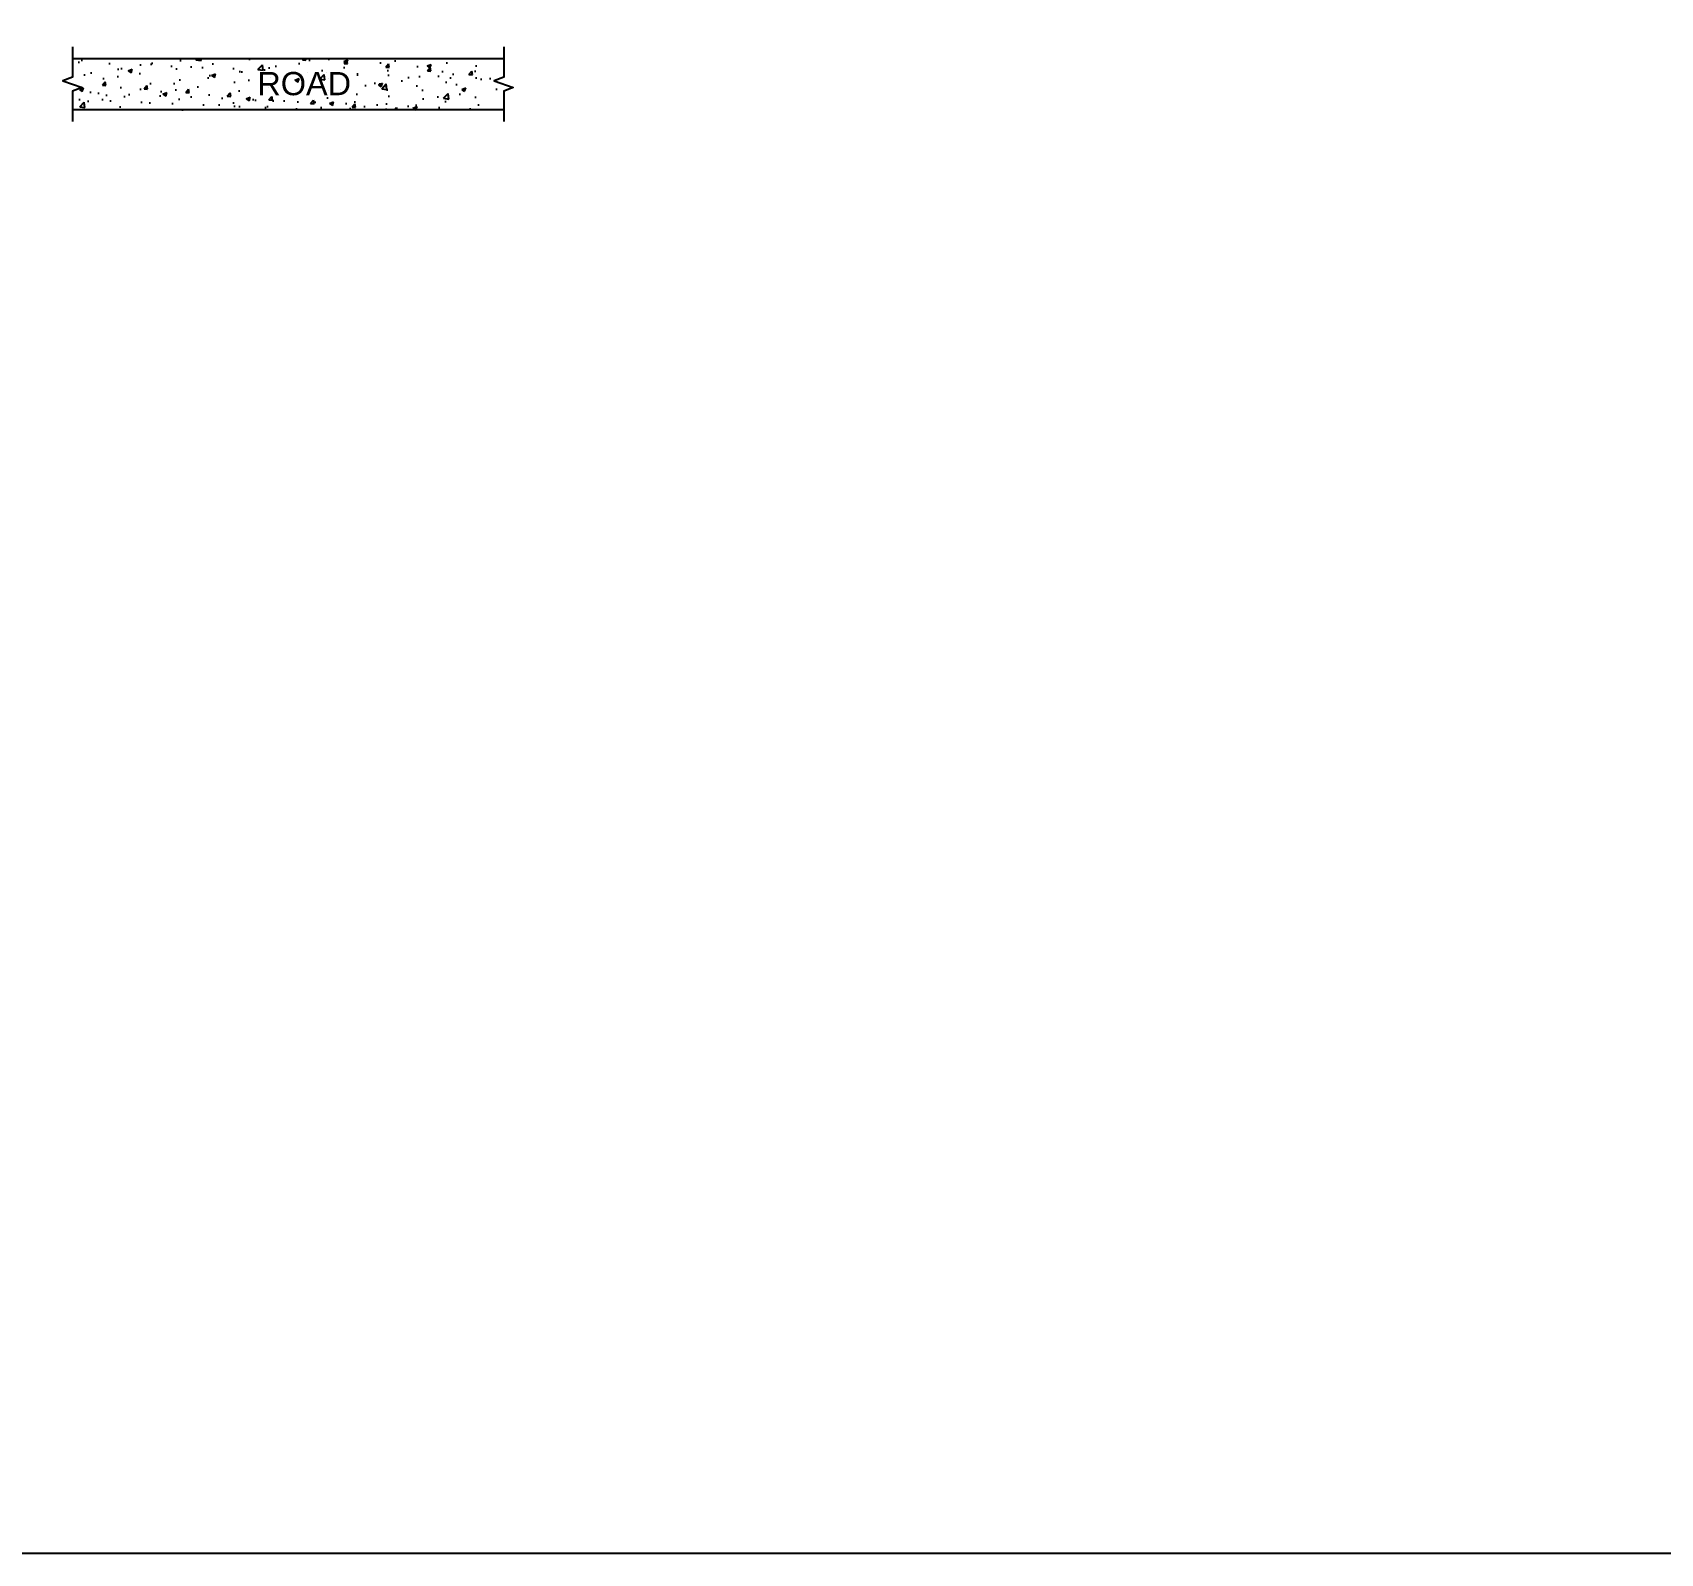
# Model space of a CAD drawing. Header units: inches. Extents: x -8688 to 264, y -379 to 2217.
# Drawn here: x -7469 to -6067, y -379 to 931 of the extents above; entities that cross this region are included whole.
import ezdxf

# ---------------------------------------------------------------- set-up
doc = ezdxf.new("R2010")
doc.units = ezdxf.units.IN
doc.header["$MEASUREMENT"] = 0
doc.styles.get("Standard").update_dxf_attribs({"font": 'arial.ttf'})

msp = doc.modelspace()

# ---------------------------------------------------------------- hatches: boundary and pattern name
h = msp.add_hatch()
h.set_pattern_fill('AR-CONC', color=256, scale=5)
h.set_pattern_definition([(50, (-7595.512, 939.26), (35.863, -3.1376), [3.75, -41.25]), (355, (-7595.512, 939.26), (-6.9376, 37.6096), [3, -33]), (100.4514, (-7592.523, 938.997), (28.9254, 34.472), [3.187, -35.057]), (46.184, (-7595.51, 949.26), (53.362, -8.276), [5.625, -61.875]), (96.636, (-7591.065, 948.57), (46.733, 48.706), [4.7805, -52.5857]), (351.184, (-7595.51, 949.26), (46.733, 48.706), [4.5, -49.5]), (21, (-7590.512, 946.76), (29.8454, -20.131), [3.75, -41.25]), (326, (-7590.512, 946.76), (12.1658, 36.2575), [3, -33]), (71.4514, (-7588.025, 945.08), (42.0111, 16.1266), [3.187, -35.057]), (37.5, (-7595.512, 939.259), (0.608, 16.6447), [0, -32.6, 0, -33.5, 0, -33.125]), (7.5, (-7595.512, 939.259), (13.1535, 19.7206), [0, -19.1, 0, -31.85, 0, -12.625]), (327.5, (-7606.662, 939.259), (26.69112, -1.12774), [0, -12.5, 0, -39, 0, -51.75]), (317.5, (-7611.662, 939.259), (29.1593, 5.0052), [0, -16.25, 0, -25.9, 0, -36.75])])
h.paths.add_polyline_path([(-7063.5034, 864.8646), (-7063.5034, 886.955), (-7071.7459, 889.955), (-7063.5034, 892.955), (-7063.5034, 909.0453), (-7435.0311, 909.0453), (-7435.0311, 886.955), (-7426.7887, 883.955), (-7435.0311, 880.955), (-7435.0311, 864.8646)])

# ---------------------------------------------------------------- linework, layer by layer
for p, q in [((-7435.0311, 909.0453), (-7063.5034, 909.0453)), ((-7063.5034, 864.8646), (-7435.0311, 864.8646))]:
    msp.add_line(p, q)
msp.add_lwpolyline([(-8687.598, 2216.6133), (-3216.8643, 2216.6133), (-3216.8643, -379.0827), (-8687.598, -379.0827)], close=True)
at = {"linetype": 'Continuous'}
for points in [[(-7435.0311, 919.2253), (-7435.0311, 892.955), (-7443.2735, 889.955), (-7426.7887, 883.955), (-7435.0311, 880.955), (-7435.0311, 854.6846)], [(-7063.5034, 919.2253), (-7063.5034, 892.955), (-7071.7459, 889.955), (-7055.261, 883.955), (-7063.5034, 880.955), (-7063.5034, 854.6846)]]:
    msp.add_lwpolyline(points, dxfattribs=at)

# ---------------------------------------------------------------- texts
at = {"insert": (-7275.7551, 897.4551), "char_height": 20, "attachment_point": 1}
msp.add_mtext_dynamic_manual_height_columns('ROAD', width=4269.060531, gutter_width=100, heights=[0], dxfattribs=at)

doc.saveas('drawing.dxf')
